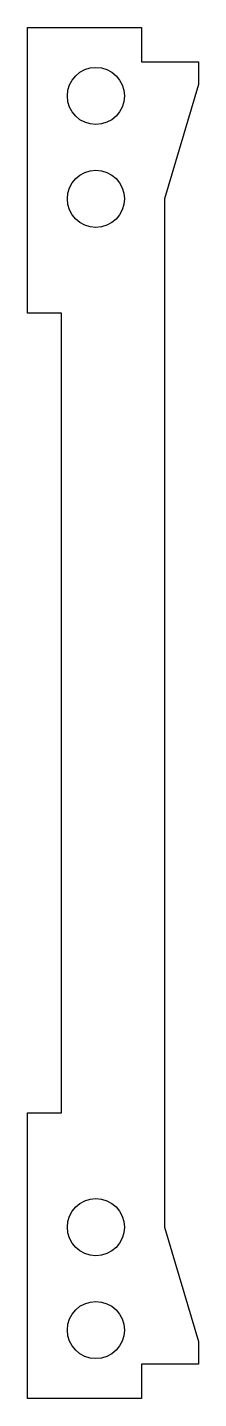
# Model space of a CAD drawing. Header units: millimetres. Extents: x 0 to 15, y 0 to 120.
import ezdxf

# ---------------------------------------------------------------- set-up
doc = ezdxf.new("R2010")
doc.units = ezdxf.units.MM
doc.layers.get('0').update_dxf_attribs({"linetype": 'CONTINUOUS'})

msp = doc.modelspace()

# ---------------------------------------------------------------- linework, layer by layer
msp.add_lwpolyline([(10, 0), (0, 0), (0, 25), (3, 25), (3, 95), (0, 95), (0, 120), (10, 120), (10, 117), (15, 117), (15, 115), (12, 105), (12, 15), (15, 5), (15, 3), (10, 3)], close=True)
for centre in [(6, 114), (6, 105), (6, 15), (6, 6)]:
    msp.add_circle(centre, 2.5)

doc.saveas('drawing.dxf')
